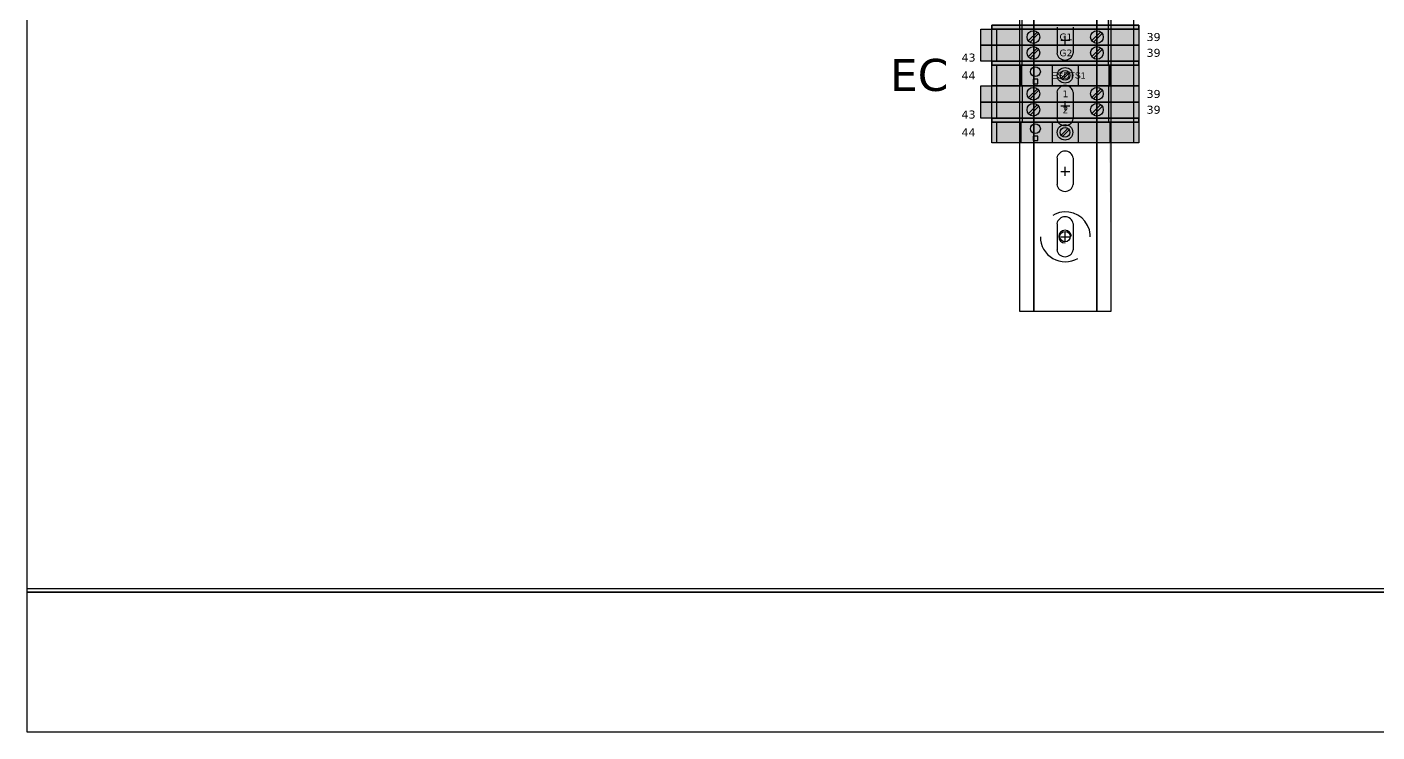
# Model space of a CAD drawing. Extents: x 11438 to 13125, y 1800 to 2873.
# Drawn here: x 11438 to 12248, y 1800 to 2224 of the extents above; entities that cross this region are included whole.
import ezdxf

# ---------------------------------------------------------------- set-up
doc = ezdxf.new("R2010")
doc.units = 0
doc.header["$LTSCALE"] = 10
doc.header["$MEASUREMENT"] = 0
doc.layers.add('G02-1-PRDXXXX-E-MRIO-01-P01-01$0$ANNOTATION', color=7, linetype='Continuous')
doc.layers.add('G02-1-PRDXXXX-E-MRIO-01-P01-01$0$TITLE', color=7, linetype='Continuous')
doc.layers.add('G02-1-PRDXXXX-E-MRIO-01-P01-01$0$View', color=251, linetype='Continuous', plot=False)
doc.styles.add('G02-1-PRDXXXX-E-MRIO-01-P01-01$0$PDF Swiss721BT-BoldCondensed', font='arial.ttf')
doc.styles.add('G02-1-PRDXXXX-E-MRIO-01-P01-01$0$PDF Verdana', font='verdana.ttf')

# ---------------------------------------------------------------- blocks, each defined once
blk = doc.blocks.new('G02-1-PRDXXXX-E-MRIO-01-P01-01$0$DV-54809-ZX-380-00')
at = {"layer": 'G02-1-PRDXXXX-E-MRIO-01-P01-01$0$ANNOTATION', "lineweight": 25}
for points in [[(623.18, 252.83), (650.79, 252.83), (650.79, 1027.24), (642.15, 1027.24), (642.15, 252.83), (642.15, 1027.24), (623.18, 1027.24), (604.39, 1027.24), (604.39, 252.83), (604.39, 1027.24), (595.75, 1027.24), (595.75, 252.83)], [(650.79, 252.83), (650.79, 1027.24), (642.15, 1027.24), (642.15, 252.83), (642.15, 1027.24), (604.39, 1027.24), (604.39, 252.83), (604.39, 1027.24), (595.75, 1027.24), (595.75, 252.83)], [(572.55, 412.69), (572.55, 422.34), (667.38, 422.34), (667.38, 412.69), (572.55, 412.69), (572.55, 422.34), (667.38, 422.34), (667.38, 412.69)], [(667.38, 424.71), (667.38, 422.34), (579.16, 422.34), (579.16, 424.71)], [(667.38, 424.71), (579.16, 424.71), (579.16, 422.34), (667.38, 422.34)], [(572.55, 403.04), (572.55, 412.69), (667.38, 412.69), (667.38, 403.04), (572.55, 403.04), (572.55, 412.69), (667.38, 412.69), (667.38, 403.04)], [(667.38, 403.04), (667.38, 400.67), (579.16, 400.67), (579.16, 403.04)], [(667.38, 403.04), (579.16, 403.04), (579.16, 400.67), (667.38, 400.67)], [(579.16, 388.14), (579.16, 400.67), (667.38, 400.67), (667.38, 388.14), (579.16, 388.14), (579.16, 400.67), (667.38, 400.67), (667.38, 388.14)], [(596.94, 388.14), (649.6, 388.14), (649.6, 400.67), (596.94, 400.67), (596.94, 388.14), (649.6, 388.14), (649.6, 400.67), (596.94, 400.67)], [(604.05, 389.49), (606.76, 389.49), (606.76, 392.2), (604.05, 392.2)], [(572.55, 378.48), (572.55, 388.14), (667.38, 388.14), (667.38, 378.48), (572.55, 378.48), (572.55, 388.14), (667.38, 388.14), (667.38, 378.48)], [(572.55, 368.83), (572.55, 378.48), (667.38, 378.48), (667.38, 368.83), (572.55, 368.83), (572.55, 378.48), (667.38, 378.48), (667.38, 368.83)], [(667.38, 368.83), (667.38, 366.46), (579.16, 366.46), (579.16, 368.83)], [(667.38, 368.83), (579.16, 368.83), (579.16, 366.46), (667.38, 366.46)], [(579.16, 353.93), (579.16, 366.46), (667.38, 366.46), (667.38, 353.93), (579.16, 353.93), (579.16, 366.46), (667.38, 366.46), (667.38, 353.93)], [(604.05, 355.28), (606.76, 355.28), (606.76, 357.99), (604.05, 357.99)]]:
    blk.add_lwpolyline(points, close=True, dxfattribs=at)
for points in [[(597.28, 400.67), (597.28, 403.04), (597.28, 412.69), (597.28, 422.34), (597.28, 424.71), (597.28, 434.37), (597.28, 443.85)], [(649.26, 400.67), (649.26, 403.04), (649.26, 412.69), (649.26, 422.34), (649.26, 424.71), (649.26, 434.37), (649.26, 443.85)], [(664.34, 353.93), (664.34, 366.46), (664.34, 368.83), (664.34, 378.48), (664.34, 388.14), (664.34, 400.67), (664.34, 403.04), (664.34, 412.69), (664.34, 422.34), (664.34, 424.71), (664.34, 434.37), (664.34, 443.85)], [(579.16, 403.04), (579.16, 412.69), (579.16, 422.34)], [(582.2, 403.04), (582.2, 412.69), (582.2, 422.34)], [(618.44, 423.53), (618.44, 407.78)], [(623.18, 422.34), (623.18, 422.34)], [(628.1, 407.78), (628.1, 423.53)], [(606.42, 420.48), (601.17, 415.4)], [(602.19, 414.55), (607.27, 419.63)], [(620.64, 415.74), (625.89, 415.74)], [(623.18, 413.03), (623.18, 418.28)], [(644.35, 420.48), (639.27, 415.4)], [(640.12, 414.55), (645.37, 419.63)], [(606.42, 410.83), (601.17, 405.75)], [(602.19, 404.9), (607.27, 409.98)], [(623.18, 412.69), (623.18, 412.69)], [(644.35, 410.83), (639.27, 405.75)], [(640.12, 404.9), (645.37, 409.98)], [(582.2, 368.83), (582.2, 378.48), (582.2, 388.14), (582.2, 400.67)], [(596.6, 400.67), (596.6, 388.14)], [(615.39, 400.67), (615.39, 388.14)], [(631.14, 388.14), (631.14, 400.67)], [(649.94, 400.67), (649.94, 388.14)], [(625.05, 396.77), (620.81, 392.71)], [(621.49, 392.03), (625.72, 396.26)], [(579.16, 368.83), (579.16, 378.48), (579.16, 388.14)], [(597.28, 388.14), (597.28, 378.48), (597.28, 368.83), (597.28, 366.46)], [(606.42, 386.27), (601.17, 381.19)], [(602.19, 380.35), (607.27, 385.43)], [(618.44, 384.24), (618.44, 368.32)], [(623.18, 388.14), (623.18, 388.14)], [(628.1, 368.32), (628.1, 384.24)], [(644.35, 386.27), (639.27, 381.19)], [(640.12, 380.35), (645.37, 385.43)], [(649.26, 388.14), (649.26, 378.48), (649.26, 368.83), (649.26, 366.46)], [(606.42, 376.79), (601.17, 371.54)], [(602.19, 370.69), (607.27, 375.77)], [(620.64, 376.28), (625.89, 376.28)], [(623.18, 373.57), (623.18, 378.99)], [(623.18, 378.48), (623.18, 378.48)], [(644.35, 376.79), (639.27, 371.54)], [(640.12, 370.69), (645.37, 375.77)], [(582.2, 353.93), (582.2, 366.46)], [(596.6, 366.46), (596.6, 353.93)], [(615.39, 366.46), (615.39, 353.93)], [(631.14, 353.93), (631.14, 366.46)], [(649.94, 366.46), (649.94, 353.93)], [(625.05, 362.73), (620.81, 358.5)], [(621.49, 357.82), (625.72, 362.06)], [(618.44, 344.78), (618.44, 328.87)], [(628.1, 328.87), (628.1, 344.78)], [(620.64, 336.82), (625.89, 336.82)], [(623.18, 334.12), (623.18, 339.53)], [(638.26, 297.54), (638.26, 298.89), (637.75, 301.77), (636.56, 304.31), (635.04, 306.85), (633.18, 308.88), (630.81, 310.58), (628.27, 311.76), (625.39, 312.27), (622.51, 312.44), (619.8, 312.1), (617.09, 311.08), (615.73, 310.41)], [(618.44, 305.33), (618.44, 289.58)], [(623.18, 294.83), (623.18, 300.08)], [(628.1, 289.58), (628.1, 305.33)], [(620.64, 297.54), (625.89, 297.54)]]:
    blk.add_lwpolyline(points, dxfattribs=at)
at = {"layer": 'G02-1-PRDXXXX-E-MRIO-01-P01-01$0$ANNOTATION', "color": 7, "lineweight": 0, "true_color": 0xffffff}
for points in [[(572.55, 403.04), (572.55, 412.69), (572.55, 422.34)], [(667.38, 424.71), (667.38, 422.34)], [(579.16, 388.14), (579.16, 400.67)], [(667.38, 403.04), (667.38, 400.67)], [(572.55, 368.83), (572.55, 378.48), (572.55, 388.14)], [(596.94, 388.14), (649.6, 388.14)], [(579.16, 353.93), (579.16, 366.46)], [(667.38, 368.83), (667.38, 366.46)]]:
    blk.add_lwpolyline(points, dxfattribs=at)
at = {"layer": 'G02-1-PRDXXXX-E-MRIO-01-P01-01$0$ANNOTATION', "lineweight": 25}
for centre, radius in [((604.13, 417.52), 3.81), ((642.24, 417.52), 3.81), ((604.13, 408.03), 3.81), ((642.24, 408.03), 3.81), ((605.32, 396.69), 2.96), ((623.1, 394.49), 4.66), ((623.1, 394.49), 2.96), ((604.13, 383.48), 3.81), ((642.24, 383.48), 3.81), ((604.13, 373.83), 3.81), ((642.24, 373.83), 3.81), ((605.32, 362.48), 2.96), ((623.1, 360.28), 4.66), ((623.1, 360.28), 2.96), ((623.1, 297.62), 3.13)]:
    blk.add_circle(centre, radius, dxfattribs=at)
for centre, radius, start, end in [((623.1, 408.71), 5, 189.58191, 350.41791), ((623.1, 383.48), 5, 10.03044, 169.96956), ((623.1, 369.26), 5, 189.59459, 350.40524), ((623.1, 344.02), 5, 10.01764, 169.98236), ((623.1, 329.8), 5, 189.58192, 350.41791), ((623.1, 304.56), 5, 10.03044, 169.96956), ((623.1, 297.62), 3.81, 0.00449, 269.99484), ((623.29, 297.49), 15.01, 179.80374, 300.05917), ((623.1, 290.51), 5, 189.58207, 350.41776)]:
    blk.add_arc(centre, radius, start, end, dxfattribs=at)
at = {"layer": 'G02-1-PRDXXXX-E-MRIO-01-P01-01$0$ANNOTATION', "color": 7, "true_color": 0xffffff, "transparency": 33554559}
for points in [[(650.79, 252.83), (650.79, 1027.24), (642.15, 1027.24)], [(667.38, 412.69), (667.38, 422.34), (572.55, 412.69)], [(667.38, 422.34), (572.55, 412.69), (572.55, 422.34)], [(579.16, 424.71), (579.16, 422.34), (667.38, 424.71)], [(579.16, 422.34), (667.38, 424.71), (667.38, 422.34)], [(667.38, 403.04), (667.38, 412.69), (572.55, 403.04)], [(667.38, 412.69), (572.55, 403.04), (572.55, 412.69)], [(579.16, 403.04), (579.16, 400.67), (667.38, 403.04)], [(579.16, 400.67), (667.38, 403.04), (667.38, 400.67)], [(667.38, 388.14), (667.38, 400.67), (579.16, 388.14)], [(667.38, 400.67), (579.16, 388.14), (579.16, 400.67)], [(596.94, 400.67), (649.6, 400.67), (596.94, 388.14)], [(649.6, 400.67), (596.94, 388.14), (649.6, 388.14)], [(667.38, 378.48), (667.38, 388.14), (572.55, 378.48)], [(667.38, 388.14), (572.55, 378.48), (572.55, 388.14)], [(667.38, 368.83), (667.38, 378.48), (572.55, 368.83)], [(667.38, 378.48), (572.55, 368.83), (572.55, 378.48)], [(579.16, 368.83), (579.16, 366.46), (667.38, 368.83)], [(579.16, 366.46), (667.38, 368.83), (667.38, 366.46)], [(667.38, 353.93), (667.38, 366.46), (579.16, 353.93)], [(667.38, 366.46), (579.16, 353.93), (579.16, 366.46)]]:
    blk.add_solid(points, dxfattribs=at)
at = {"layer": 'G02-1-PRDXXXX-E-MRIO-01-P01-01$0$ANNOTATION', "attachment_point": 4}
for s, insert, char_height, style in [('G1', (619.76, 417.6), 4.004, 'G02-1-PRDXXXX-E-MRIO-01-P01-01$0$PDF Verdana'), ('39', (672.08, 417.5), 4.805, 'G02-1-PRDXXXX-E-MRIO-01-P01-01$0$PDF Verdana'), ('43', (561, 405.14), 4.805, 'G02-1-PRDXXXX-E-MRIO-01-P01-01$0$PDF Verdana'), ('G2', (619.76, 407.95), 4.004, 'G02-1-PRDXXXX-E-MRIO-01-P01-01$0$PDF Verdana'), ('39', (672.08, 408.02), 4.805, 'G02-1-PRDXXXX-E-MRIO-01-P01-01$0$PDF Verdana'), ('EC', (517.99, 394.6), 19.221, 'G02-1-PRDXXXX-E-MRIO-01-P01-01$0$PDF Verdana'), ('44', (561, 394.48), 4.805, 'G02-1-PRDXXXX-E-MRIO-01-P01-01$0$PDF Verdana'), ('ESDTS1', (615.02, 394.41), 3.757, 'G02-1-PRDXXXX-E-MRIO-01-P01-01$0$PDF Swiss721BT-BoldCondensed'), ('1', (621.62, 383.4), 4, 'G02-1-PRDXXXX-E-MRIO-01-P01-01$0$PDF Verdana'), ('39', (672.08, 383.3), 4.805, 'G02-1-PRDXXXX-E-MRIO-01-P01-01$0$PDF Verdana'), ('43', (561, 370.94), 4.805, 'G02-1-PRDXXXX-E-MRIO-01-P01-01$0$PDF Verdana'), ('2', (621.62, 373.74), 4, 'G02-1-PRDXXXX-E-MRIO-01-P01-01$0$PDF Verdana'), ('39', (672.08, 373.82), 4.805, 'G02-1-PRDXXXX-E-MRIO-01-P01-01$0$PDF Verdana'), ('44', (561, 360.27), 4.805, 'G02-1-PRDXXXX-E-MRIO-01-P01-01$0$PDF Verdana')]:
    blk.add_mtext(s, dxfattribs=dict(at, insert=insert, char_height=char_height, style=style))

msp = doc.modelspace()

# ---------------------------------------------------------------- linework, layer by layer
at = {"layer": 'G02-1-PRDXXXX-E-MRIO-01-P01-01$0$TITLE'}
for points in [[(11437.72, 2872.74), (13125.26, 2872.74), (13125.26, 1884.07), (11437.72, 1884.07)], [(11437.72, 1884.07), (13125.26, 1884.07), (13125.26, 1800), (11437.72, 1800)]]:
    msp.add_lwpolyline(points, close=True, dxfattribs=at)
at = {"layer": 'G02-1-PRDXXXX-E-MRIO-01-P01-01$0$View'}
msp.add_lwpolyline([(11437.72, 2872), (13123.72, 2872), (13123.72, 1886), (11437.72, 1886)], close=True, dxfattribs=at)

# ---------------------------------------------------------------- block references
msp.add_blockref('G02-1-PRDXXXX-E-MRIO-01-P01-01$0$DV-54809-ZX-380-00', (11437.72, 1800))

doc.saveas('drawing.dxf')
